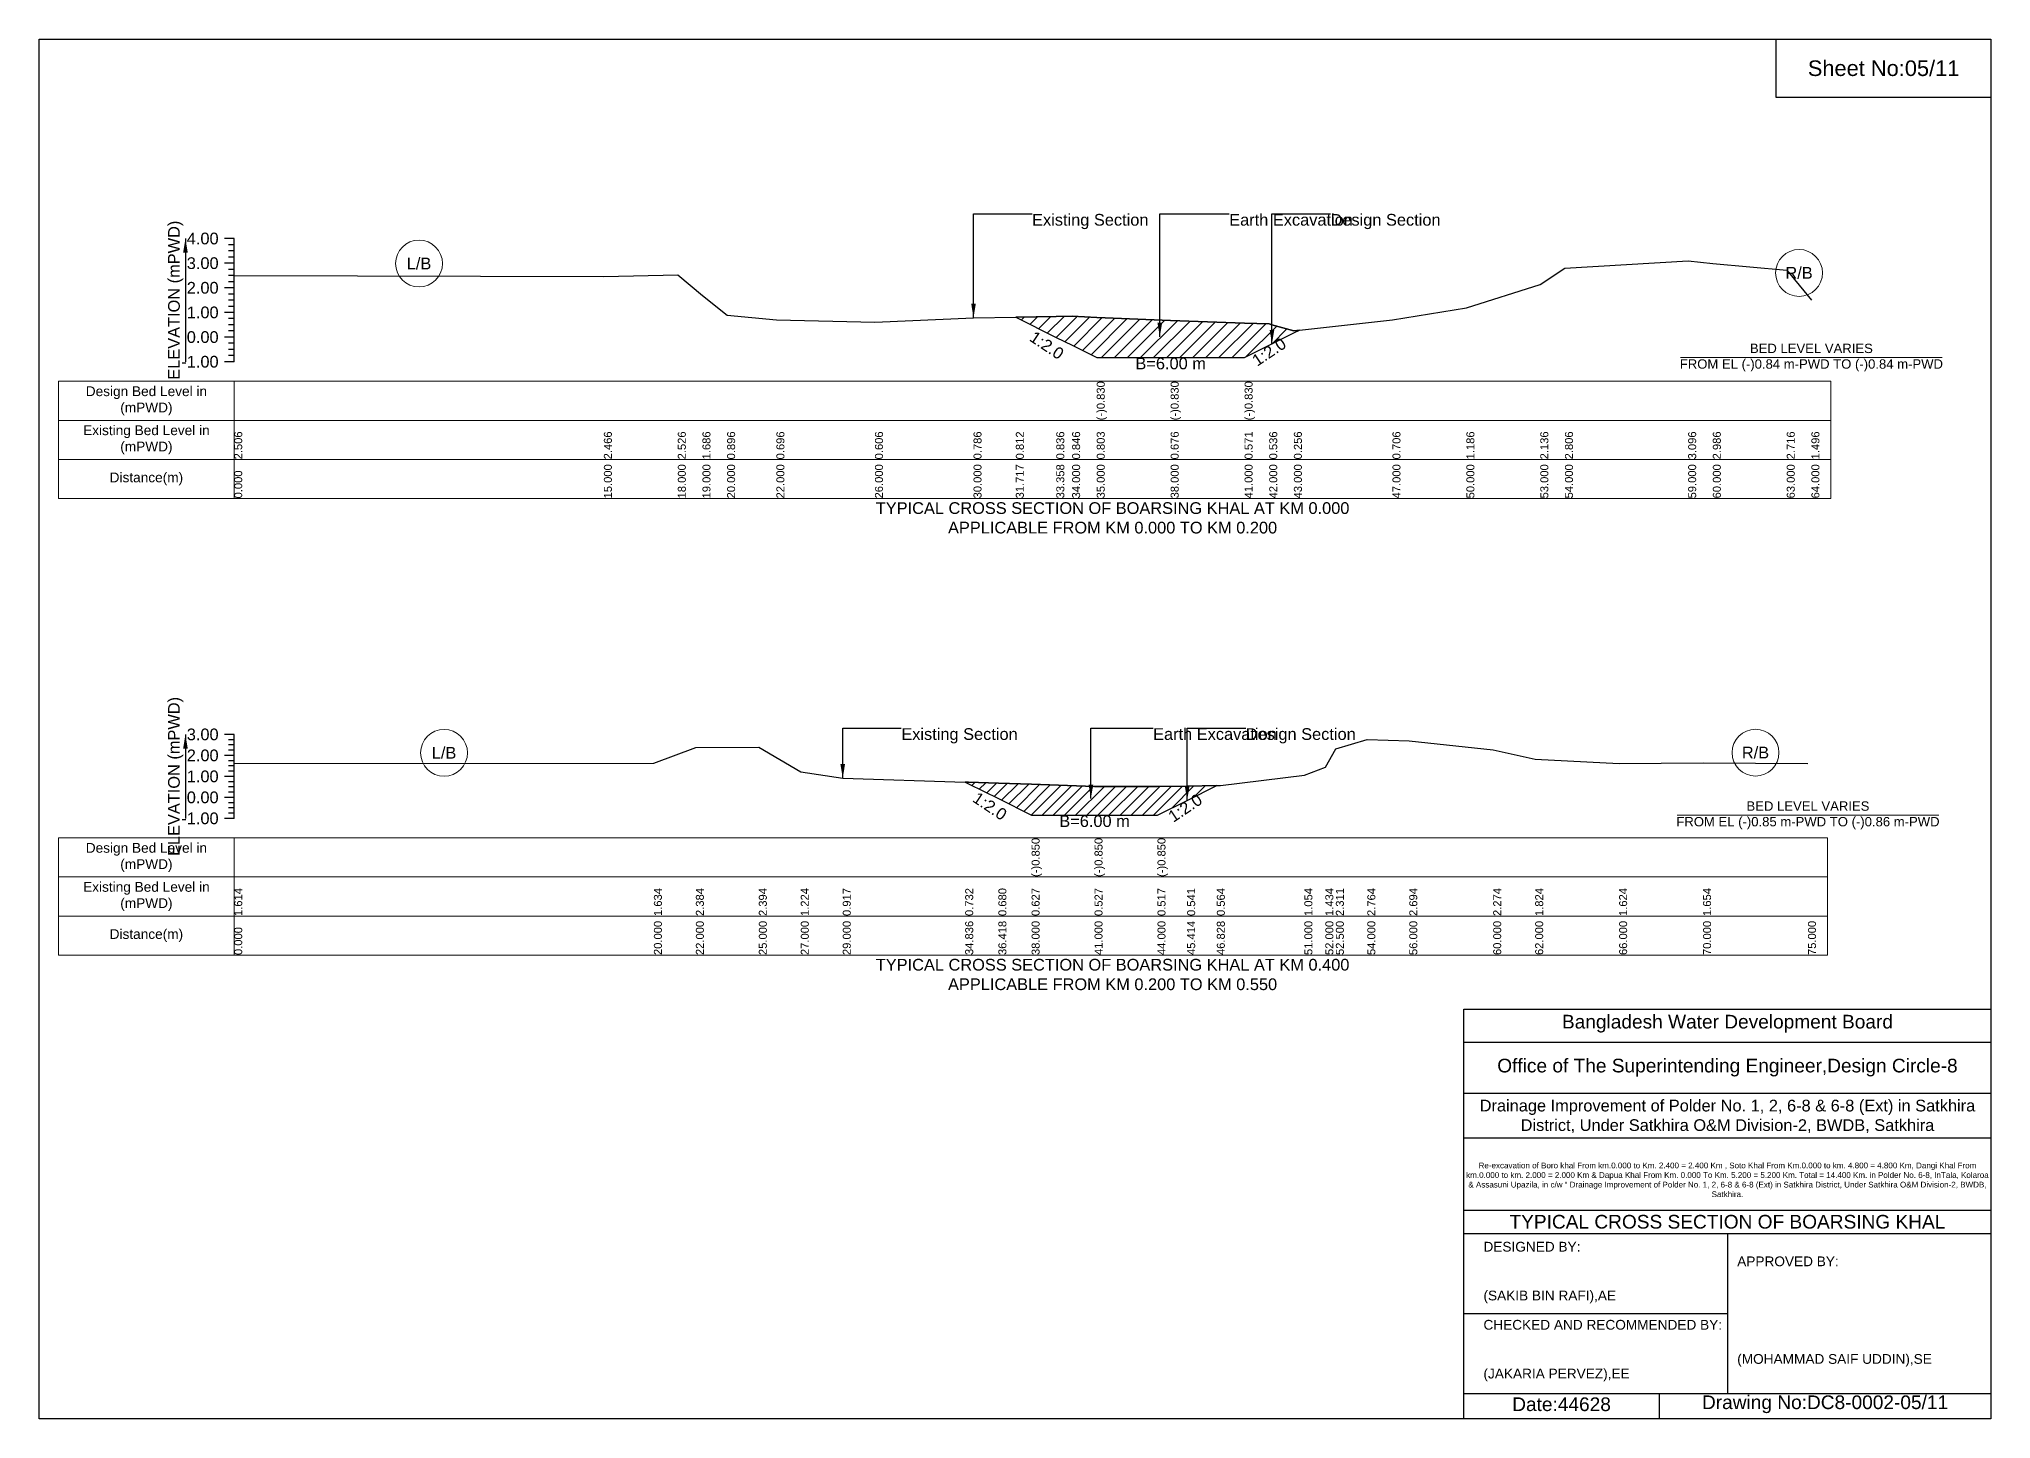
# Model space of a CAD drawing. Header units: inches. Extents: x 91000 to 268000, y -5656 to 20000.
# Drawn here: x 140000 to 148000, y 14344 to 20000 of the extents above; entities that cross this region are included whole.
import ezdxf

# ---------------------------------------------------------------- set-up
doc = ezdxf.new("R2010")
doc.units = ezdxf.units.IN
doc.header["$LTSCALE"] = 7
doc.header["$MEASUREMENT"] = 0
for name, color, linetype, lineweight in [('Cross section Data Border', 7, 'Continuous', 9), ('Cross Section Labels', 7, 'Continuous', 9), ('Existing_Bed_Level for Xsection', 7, 'Continuous', 25)]:
    doc.layers.add(name, color=color, linetype=linetype, lineweight=lineweight)
doc.styles.get("Standard").update_dxf_attribs({"font": 'arial.ttf'})
doc.dimstyles.get("Standard").update_dxf_attribs({"dimtxt": 0.18, "dimasz": 0.18, "dimexe": 0.18, "dimexo": 0.0625, "dimgap": 0.09, "dimtad": 0, "dimtih": 1, "dimtoh": 1, "dimdec": 4, "dimzin": 0, "dimdsep": 46, "dimtxsty": 'Standard', "dimcen": 0.09, "dimadec": 0, "dimazin": 0, "dimtfac": 1, "dimtdec": 4, "dimtofl": 0, "dimtmove": 0, "dimatfit": 3, "dimfxl": 1, "dimtolj": 1, "dimtzin": 0, "dimarcsym": 0})

msp = doc.modelspace()

# ---------------------------------------------------------------- hatches: boundary and pattern name
at = {"layer": 'Existing_Bed_Level for Xsection'}
h = msp.add_hatch(dxfattribs=at)
h.set_pattern_fill('ANSI31', color=256, scale=303, style=0)
h.paths.add_polyline_path([(144003.4, 18860.1), (144169.2, 18777.2), (144234, 18744.8), (144335, 18694.3), (144638, 18694.3), (144941, 18694.3), (145042, 18744.8), (145053.2, 18750.4), (145143, 18795.3), (145165.4, 18806.5), (145143, 18804), (145053.2, 18829.1), (145042, 18832.3), (144941, 18835.8), (144638, 18846.4), (144335, 18859.3), (144234, 18863.6), (144169.2, 18862.6)])
h = msp.add_hatch(dxfattribs=at)
h.set_pattern_fill('ANSI31', color=256, scale=258, style=0)
h.paths.add_polyline_path([(143795.9, 16954.5), (143810, 16947.4), (143931.9, 16886.5), (144068, 16818.4), (144326, 16818.4), (144584, 16818.4), (144705.6, 16879.2), (144827.2, 16940.1), (144705.6, 16938), (144584, 16936), (144326, 16936.9), (144068, 16945.5), (143931.9, 16950), (143810, 16954.1)])

# ---------------------------------------------------------------- linework, layer by layer
for points in [[(140000, 20000), (148000, 20000), (148000, 14344), (140000, 14344)], [(147120, 20000), (148000, 20000), (148000, 19760), (147120, 19760)]]:
    msp.add_lwpolyline(points, close=True)
for points in [[(145840, 14344), (145840, 16024), (148000, 16024)], [(145840, 15888), (148000, 15888)], [(145840, 15680), (148000, 15680)], [(145840, 15496), (148000, 15496)], [(145840, 15200), (148000, 15200)], [(145840, 15104), (148000, 15104)], [(146920, 15104), (146920, 14448)], [(145840, 14776), (146920, 14776)], [(145840, 14448), (148000, 14448)], [(146640, 14448), (146640, 14344)]]:
    msp.add_lwpolyline(points)
at = {"layer": 'Cross section Data Border'}
for points in [[(140080, 18597.1), (147344, 18597.1), (147344, 18117.1), (140080, 18117.1)], [(140080, 16725.5), (147330, 16725.5), (147330, 16245.5), (140080, 16245.5)]]:
    msp.add_lwpolyline(points, close=True, dxfattribs=at)
for points in [[(140800, 18597.1), (140800, 18117.1)], [(140080, 18437.1), (147344, 18437.1)], [(140080, 18277.1), (147344, 18277.1)], [(140800, 16725.5), (140800, 16245.5)], [(140080, 16565.5), (147330, 16565.5)], [(140080, 16405.5), (147330, 16405.5)]]:
    msp.add_lwpolyline(points, dxfattribs=at)
at = {"layer": 'Cross Section Labels'}
for points in [[(146728.2, 18694.3), (147799.8, 18694.3)], [(146714.2, 16818.4), (147785.8, 16818.4)]]:
    msp.add_lwpolyline(points, dxfattribs=at)
for centre in [(141557.5, 19079.7), (147213.5, 19041.3), (141660, 17074.2), (147035, 17075.1)]:
    msp.add_circle(centre, 96, dxfattribs=at)
at = {"layer": 'Existing_Bed_Level for Xsection'}
for points in [[(140800, 19182.1), (140760, 19182.1)], [(140800, 19156.9), (140776, 19156.9)], [(140800, 19131.6), (140776, 19131.6)], [(140800, 18677.1), (140800, 18778.1), (140800, 18879.1), (140800, 18980.1), (140800, 19081.1), (140800, 19182.1)], [(140800, 19081.1), (140760, 19081.1)], [(140800, 19106.4), (140776, 19106.4)], [(140800, 19055.9), (140776, 19055.9)], [(140800, 19031.2), (142315, 19027.2), (142618, 19033.3), (142719, 18948.4), (142820, 18868.6), (143022, 18848.4), (143426, 18839.3), (143830, 18857.5), (144003.4, 18860.1), (144169.2, 18862.6), (144234, 18863.6), (144335, 18859.3), (144335, 18859.3), (144638, 18846.4), (144638, 18846.4), (144941, 18835.8), (144941, 18835.8), (145042, 18832.3), (145053.2, 18829.1), (145143, 18804), (145165.4, 18806.5), (145547, 18849.5), (145850, 18897.9), (146153, 18993.9), (146254, 19061.5), (146759, 19090.8), (146860, 19079.7), (147163, 19052.5), (147264, 18929.2)], [(140800, 18980.1), (140760, 18980.1)], [(140800, 19030.6), (140776, 19030.6)], [(140800, 19005.4), (140776, 19005.4)], [(140800, 18954.9), (140776, 18954.9)], [(140800, 18929.6), (140776, 18929.6)], [(140800, 18904.4), (140776, 18904.4)], [(140800, 18879.1), (140760, 18879.1)], [(140800, 18853.9), (140776, 18853.9)], [(140800, 18828.6), (140776, 18828.6)], [(140800, 18803.4), (140776, 18803.4)], [(140800, 18778.1), (140760, 18778.1)], [(140800, 18752.9), (140776, 18752.9)], [(140800, 18727.6), (140776, 18727.6)], [(140800, 18677.1), (140760, 18677.1)], [(140800, 18702.4), (140776, 18702.4)], [(140800, 17149.5), (140760, 17149.5)], [(140800, 17128), (140776, 17128)], [(140800, 16805.5), (140800, 16891.5), (140800, 16977.5), (140800, 17063.5), (140800, 17149.5)], [(140800, 17030.3), (142520, 17032.1), (142692, 17096.6), (142950, 17097.4), (143122, 16996.8), (143294, 16970.4), (143795.9, 16954.5), (143810, 16954.1), (143931.9, 16950), (144068, 16945.5), (144068, 16945.5), (144326, 16936.9), (144326, 16936.9), (144584, 16936), (144584, 16936), (144705.6, 16938), (144827.2, 16940.1), (144842, 16940.3), (145186, 16982.2), (145272, 17014.9), (145315, 17090.3), (145444, 17129.2), (145616, 17123.2), (145960, 17087.1), (146132, 17048.4), (146476, 17031.2), (146820, 17033.8), (147250, 17030.3)], [(140800, 17063.5), (140760, 17063.5)], [(140800, 17106.5), (140776, 17106.5)], [(140800, 17085), (140776, 17085)], [(140800, 17042), (140776, 17042)], [(140800, 16977.5), (140760, 16977.5)], [(140800, 17020.5), (140776, 17020.5)], [(140800, 16999), (140776, 16999)], [(140800, 16891.5), (140760, 16891.5)], [(140800, 16956), (140776, 16956)], [(140800, 16934.5), (140776, 16934.5)], [(140800, 16913), (140776, 16913)], [(140800, 16805.5), (140760, 16805.5)], [(140800, 16870), (140776, 16870)], [(140800, 16848.5), (140776, 16848.5)], [(140800, 16827), (140776, 16827)]]:
    msp.add_lwpolyline(points, dxfattribs=at)
for points in [[(144003.4, 18860.1), (144169.2, 18777.2), (144234, 18744.8), (144335, 18694.3), (144335, 18694.3), (144638, 18694.3), (144638, 18694.3), (144941, 18694.3), (144941, 18694.3), (145042, 18744.8), (145053.2, 18750.4), (145143, 18795.3), (145165.4, 18806.5), (145165.4, 18806.5), (145165.4, 18806.5), (145143, 18804), (145053.2, 18829.1), (145042, 18832.3), (144941, 18835.8), (144941, 18835.8), (144638, 18846.4), (144638, 18846.4), (144335, 18859.3), (144335, 18859.3), (144234, 18863.6), (144169.2, 18862.6)], [(143795.9, 16954.5), (143795.9, 16954.5), (143810, 16947.4), (143931.9, 16886.5), (144068, 16818.4), (144068, 16818.4), (144326, 16818.4), (144326, 16818.4), (144584, 16818.4), (144584, 16818.4), (144705.6, 16879.2), (144827.2, 16940.1), (144705.6, 16938), (144584, 16936), (144584, 16936), (144326, 16936.9), (144326, 16936.9), (144068, 16945.5), (144068, 16945.5), (143931.9, 16950), (143810, 16954.1), (143795.9, 16954.5)]]:
    msp.add_lwpolyline(points, close=True, dxfattribs=at)

# ---------------------------------------------------------------- texts
at = {"attachment_point": 5}
for s, insert, char_height in [('Sheet No:05/11', (147560, 19880), 64), ('Bangladesh Water Development Board', (146920, 15964), 56), ('Office of The Superintending Engineer,Design Circle-8', (146920, 15784), 56)]:
    msp.add_mtext(s, dxfattribs=dict(at, insert=insert, char_height=char_height))
for s, insert, char_height, width, attachment_point in [('Drainage Improvement of Polder No. 1, 2, 6-8 & 6-8 (Ext) in Satkhira District, Under Satkhira O&M Division-2, BWDB, Satkhira', (146920, 15584), 48, 2240, 5), ('Re-excavation of Boro khal From km.0.000 to Km. 2.400 = 2.400 Km , Soto Khal From Km.0.000 to km. 4.800 = 4.800 Km, Dangi Khal From km.0.000 to km. 2.000 = 2.000 Km & Dapua Khal From Km. 0.000 To Km. 5.200 = 5.200 Km. Total = 14.400 Km. in Polder No. 6-8, InTala, Kolaroa & Assasuni Upazila, in c/w “ Drainage Improvement of Polder No. 1, 2, 6-8 & 6-8 (Ext) in Satkhira District, Under Satkhira O&M Division-2, BWDB, Satkhira.', (146920, 15324), 23.565, 2160, 5), ('TYPICAL CROSS SECTION OF BOARSING KHAL', (146920, 15152), 56, 2240, 5), ('DESIGNED BY:^J^J^J(SAKIB BIN RAFI),AE', (145920, 14944), 40, 1120, 4), ('APPROVED BY:^J^J^J^J^J^J(MOHAMMAD SAIF UDDIN),SE', (146960, 14784), 40, 1120, 4), ('CHECKED AND RECOMMENDED BY:^J^J^J(JAKARIA PERVEZ),EE', (145920, 14624), 40, 1120, 4), ('Date:44628', (146240, 14404), 56, 1120, 5), ('Drawing No:DC8-0002-05/11', (147320, 14404), 56, 1760, 5)]:
    msp.add_mtext(s, dxfattribs=dict(insert=insert, char_height=char_height, width=width, attachment_point=attachment_point))
at = {"layer": 'Cross section Data Border', "char_height": 40, "width": 640, "attachment_point": 5}
for s, insert in [('Design Bed Level in (mPWD)', (140440, 18517.1)), ('Existing Bed Level in (mPWD)', (140440, 18357.1)), ('Distance(m)', (140440, 18197.1)), ('Design Bed Level in (mPWD)', (140440, 16645.5)), ('Existing Bed Level in (mPWD)', (140440, 16485.5)), ('Distance(m)', (140440, 16325.5))]:
    msp.add_mtext(s, dxfattribs=dict(at, insert=insert))
at = {"layer": 'Cross Section Labels'}
for s, insert, char_height, attachment_point in [('Existing Section', (144070, 19283.1), 48, 1), ('Earth Excavation', (144878, 19283.1), 48, 1), ('Design Section', (145293.2, 19283.1), 48, 1), ('L/B', (141557.5, 19079.7), 48, 5), ('R/B', (147213.5, 19041.3), 48, 5), ('BED LEVEL VARIES ^JFROM EL (-)0.84 m-PWD TO (-)0.84 m-PWD', (147264, 18694.3), 38.4, 5), ('B=6.00 m', (144638, 18694.3), 48, 2), ('TYPICAL CROSS SECTION OF BOARSING KHAL AT KM 0.000^JAPPLICABLE FROM KM 0.000 TO KM 0.200', (144400, 18037.1), 48, 5), ('Existing Section', (143534, 17175.3), 48, 1), ('Earth Excavation', (144566, 17175.3), 48, 1), ('Design Section', (144945.6, 17175.3), 48, 1), ('L/B', (141660, 17074.2), 48, 5), ('R/B', (147035, 17075.1), 48, 5), ('B=6.00 m', (144326, 16818.4), 48, 2), ('BED LEVEL VARIES ^JFROM EL (-)0.85 m-PWD TO (-)0.86 m-PWD', (147250, 16818.4), 38.4, 5), ('TYPICAL CROSS SECTION OF BOARSING KHAL AT KM 0.400^JAPPLICABLE FROM KM 0.200 TO KM 0.550', (144400, 16165.5), 48, 5)]:
    msp.add_mtext(s, dxfattribs=dict(at, insert=insert, char_height=char_height, attachment_point=attachment_point))
at = {"layer": 'Cross Section Labels', "char_height": 48, "attachment_point": 2}
for insert, rotation in [((144143.9, 18764.6), 326.30993), ((145028, 18737.8), 33.69007), ((143910.4, 16875.7), 326.30993), ((144684.1, 16868.5), 33.69007)]:
    msp.add_mtext('1:2.0', dxfattribs=dict(at, insert=insert, rotation=rotation))
at = {"layer": 'Existing_Bed_Level for Xsection', "rotation": 90}
for s, insert, char_height, attachment_point in [('ELEVATION (mPWD)', (140560, 18929.6), 48, 5), ('(-)0.830', (144335, 18437.1), 32.8, 1), ('(-)0.830', (144638, 18437.1), 32.8, 1), ('(-)0.830', (144941, 18437.1), 32.8, 1), ('2.506', (140800, 18277.1), 32.8, 1), ('2.466', (142315, 18277.1), 32.8, 1), ('2.526', (142618, 18277.1), 32.8, 1), ('1.686', (142719, 18277.1), 32.8, 1), ('0.896', (142820, 18277.1), 32.8, 1), ('0.696', (143022, 18277.1), 32.8, 1), ('0.606', (143426, 18277.1), 32.8, 1), ('0.786', (143830, 18277.1), 32.8, 1), ('0.812', (144003.4, 18277.1), 32.8, 1), ('0.836', (144169.2, 18277.1), 32.8, 1), ('0.846', (144234, 18277.1), 32.8, 1), ('0.803', (144335, 18277.1), 32.8, 1), ('0.676', (144638, 18277.1), 32.8, 1), ('0.571', (144941, 18277.1), 32.8, 1), ('0.536', (145042, 18277.1), 32.8, 1), ('0.256', (145143, 18277.1), 32.8, 1), ('0.706', (145547, 18277.1), 32.8, 1), ('1.186', (145850, 18277.1), 32.8, 1), ('2.136', (146153, 18277.1), 32.8, 1), ('2.806', (146254, 18277.1), 32.8, 1), ('3.096', (146759, 18277.1), 32.8, 1), ('2.986', (146860, 18277.1), 32.8, 1), ('2.716', (147163, 18277.1), 32.8, 1), ('1.496', (147264, 18277.1), 32.8, 1), ('15.000', (142315, 18117.1), 32.8, 1), ('18.000', (142618, 18117.1), 32.8, 1), ('19.000', (142719, 18117.1), 32.8, 1), ('20.000', (142820, 18117.1), 32.8, 1), ('22.000', (143022, 18117.1), 32.8, 1), ('26.000', (143426, 18117.1), 32.8, 1), ('30.000', (143830, 18117.1), 32.8, 1), ('31.717', (144003.4, 18117.1), 32.8, 1), ('33.358', (144169.2, 18117.1), 32.8, 1), ('34.000', (144234, 18117.1), 32.8, 1), ('35.000', (144335, 18117.1), 32.8, 1), ('38.000', (144638, 18117.1), 32.8, 1), ('41.000', (144941, 18117.1), 32.8, 1), ('42.000', (145042, 18117.1), 32.8, 1), ('43.000', (145143, 18117.1), 32.8, 1), ('47.000', (145547, 18117.1), 32.8, 1), ('50.000', (145850, 18117.1), 32.8, 1), ('53.000', (146153, 18117.1), 32.8, 1), ('54.000', (146254, 18117.1), 32.8, 1), ('59.000', (146759, 18117.1), 32.8, 1), ('60.000', (146860, 18117.1), 32.8, 1), ('63.000', (147163, 18117.1), 32.8, 1), ('64.000', (147264, 18117.1), 32.8, 1), ('0.000', (140800, 18117.1), 32.8, 1), ('ELEVATION (mPWD)', (140560, 16977.5), 48, 5), ('(-)0.850', (144068, 16565.5), 32.8, 1), ('(-)0.850', (144326, 16565.5), 32.8, 1), ('(-)0.850', (144584, 16565.5), 32.8, 1), ('1.614', (140800, 16405.5), 32.8, 1), ('1.634', (142520, 16405.5), 32.8, 1), ('2.384', (142692, 16405.5), 32.8, 1), ('2.394', (142950, 16405.5), 32.8, 1), ('1.224', (143122, 16405.5), 32.8, 1), ('0.917', (143294, 16405.5), 32.8, 1), ('0.732', (143795.9, 16405.5), 32.8, 1), ('0.680', (143931.9, 16405.5), 32.8, 1), ('0.627', (144068, 16405.5), 32.8, 1), ('0.527', (144326, 16405.5), 32.8, 1), ('0.517', (144584, 16405.5), 32.8, 1), ('0.541', (144705.6, 16405.5), 32.8, 1), ('0.564', (144827.2, 16405.5), 32.8, 1), ('1.054', (145186, 16405.5), 32.8, 1), ('1.434', (145272, 16405.5), 32.8, 1), ('2.311', (145315, 16405.5), 32.8, 1), ('2.764', (145444, 16405.5), 32.8, 1), ('2.694', (145616, 16405.5), 32.8, 1), ('2.274', (145960, 16405.5), 32.8, 1), ('1.824', (146132, 16405.5), 32.8, 1), ('1.624', (146476, 16405.5), 32.8, 1), ('1.654', (146820, 16405.5), 32.8, 1), ('0.000', (140800, 16245.5), 32.8, 1), ('20.000', (142520, 16245.5), 32.8, 1), ('22.000', (142692, 16245.5), 32.8, 1), ('25.000', (142950, 16245.5), 32.8, 1), ('27.000', (143122, 16245.5), 32.8, 1), ('29.000', (143294, 16245.5), 32.8, 1), ('34.836', (143795.9, 16245.5), 32.8, 1), ('36.418', (143931.9, 16245.5), 32.8, 1), ('38.000', (144068, 16245.5), 32.8, 1), ('41.000', (144326, 16245.5), 32.8, 1), ('44.000', (144584, 16245.5), 32.8, 1), ('45.414', (144705.6, 16245.5), 32.8, 1), ('46.828', (144827.2, 16245.5), 32.8, 1), ('51.000', (145186, 16245.5), 32.8, 1), ('52.000', (145272, 16245.5), 32.8, 1), ('52.500', (145315, 16245.5), 32.8, 1), ('54.000', (145444, 16245.5), 32.8, 1), ('56.000', (145616, 16245.5), 32.8, 1), ('60.000', (145960, 16245.5), 32.8, 1), ('62.000', (146132, 16245.5), 32.8, 1), ('66.000', (146476, 16245.5), 32.8, 1), ('70.000', (146820, 16245.5), 32.8, 1), ('75.000', (147250, 16245.5), 32.8, 1)]:
    msp.add_mtext(s, dxfattribs=dict(at, insert=insert, char_height=char_height, attachment_point=attachment_point))
at = {"layer": 'Existing_Bed_Level for Xsection', "char_height": 48, "attachment_point": 6}
for s, insert in [('4.00', (140736, 19182.1)), ('3.00', (140736, 19081.1)), ('2.00', (140736, 18980.1)), ('1.00', (140736, 18879.1)), ('0.00', (140736, 18778.1)), ('-1.00', (140736, 18677.1)), ('3.00', (140736, 17149.5)), ('2.00', (140736, 17063.5)), ('1.00', (140736, 16977.5)), ('0.00', (140736, 16891.5)), ('-1.00', (140736, 16805.5))]:
    msp.add_mtext(s, dxfattribs=dict(at, insert=insert))

# ---------------------------------------------------------------- leaders
at = {"layer": 'Cross Section Labels', "annotation_type": 0, "has_hookline": 1, "hookline_direction": 0}
for points, text_width in [([(143830, 18857.5), (143830, 19283.1), (144069.9, 19283.1)], 467.2), ([(144593.5, 18779.2), (144593.5, 19283.1), (144877.9, 19283.1)], 497), ([(145053.2, 18750.4), (145053.2, 19283.1), (145293.1, 19283.1)], 441.2), ([(143294, 16970.4), (143294, 17175.3), (143533.9, 17175.3)], 467.2), ([(144311.2, 16886.7), (144311.2, 17175.3), (144565.9, 17175.3)], 497), ([(144705.6, 16879.2), (144705.6, 17175.3), (144945.5, 17175.3)], 441.2)]:
    msp.add_leader(points, dimstyle='Standard', override={"dimasz": 57.6}, dxfattribs=dict(at, text_width=text_width))
at = {"layer": 'Existing_Bed_Level for Xsection'}
for points in [[(140600, 19182.1), (140600, 18677.1)], [(140600, 17149.5), (140600, 16805.5)]]:
    msp.add_leader(points, dimstyle='Standard', override={"dimasz": 57.6}, dxfattribs=at)

doc.saveas('drawing.dxf')
